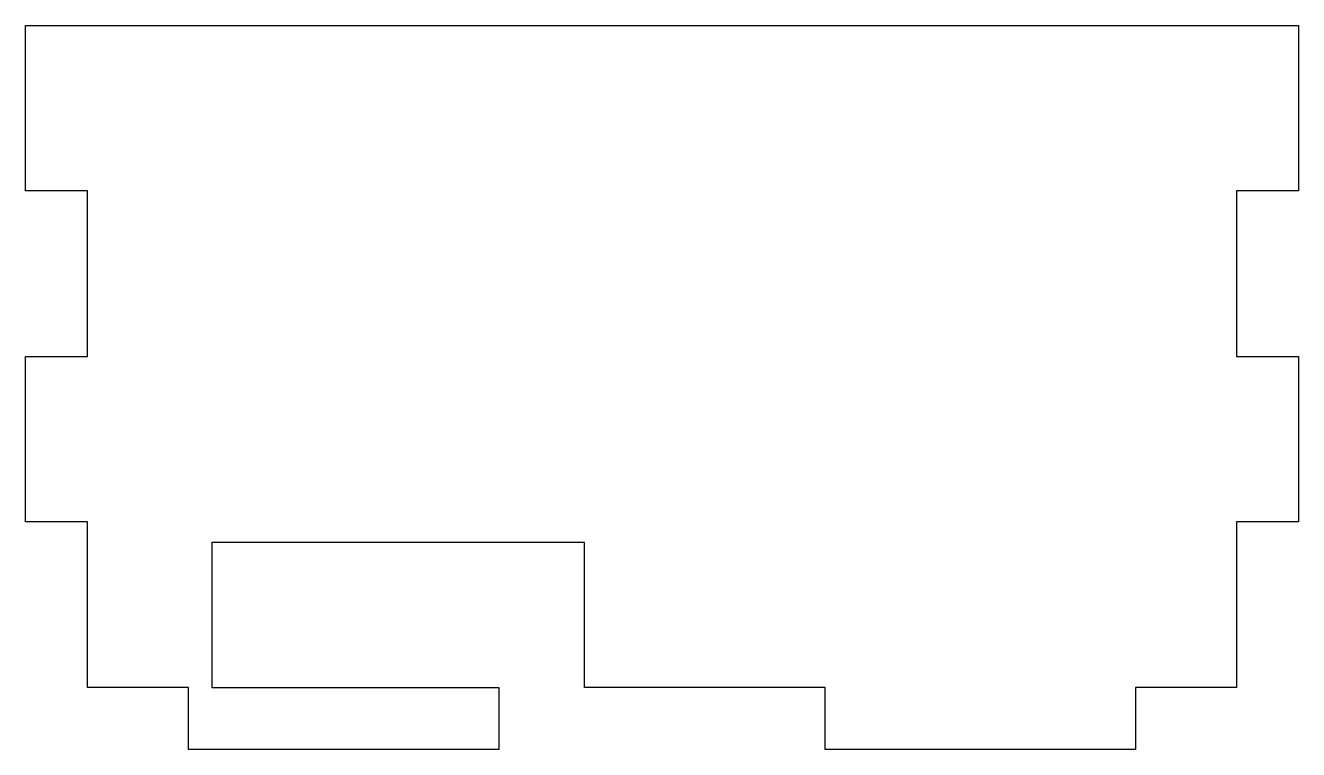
# Model space of a CAD drawing. Header units: millimetres. Extents: x 0 to 123, y 0 to 70.
import ezdxf

# ---------------------------------------------------------------- set-up
doc = ezdxf.new("R2010")
doc.units = ezdxf.units.MM

msp = doc.modelspace()

# ---------------------------------------------------------------- linework, layer by layer
for p, q in [((0, 54), (0, 70)), ((0, 70), (123, 70)), ((123, 70), (123, 54)), ((6, 54), (0, 54)), ((6, 38), (6, 54)), ((123, 54), (117, 54)), ((117, 54), (117, 38)), ((0, 22), (0, 38)), ((0, 38), (6, 38)), ((117, 38), (123, 38)), ((123, 38), (123, 22)), ((6, 22), (0, 22)), ((6, 6), (6, 22)), ((123, 22), (117, 22)), ((117, 22), (117, 6)), ((54, 20), (18, 20)), ((18, 20), (18, 6)), ((54, 6), (54, 20)), ((15.75, 6), (6, 6)), ((15.75, 0), (15.75, 6)), ((18, 6), (45.75, 6)), ((45.75, 6), (45.75, 0)), ((77.25, 6), (54, 6)), ((77.25, 0), (77.25, 6)), ((117, 6), (107.25, 6)), ((107.25, 6), (107.25, 0)), ((45.75, 0), (15.75, 0)), ((107.25, 0), (77.25, 0))]:
    msp.add_line(p, q)

doc.saveas('drawing.dxf')
